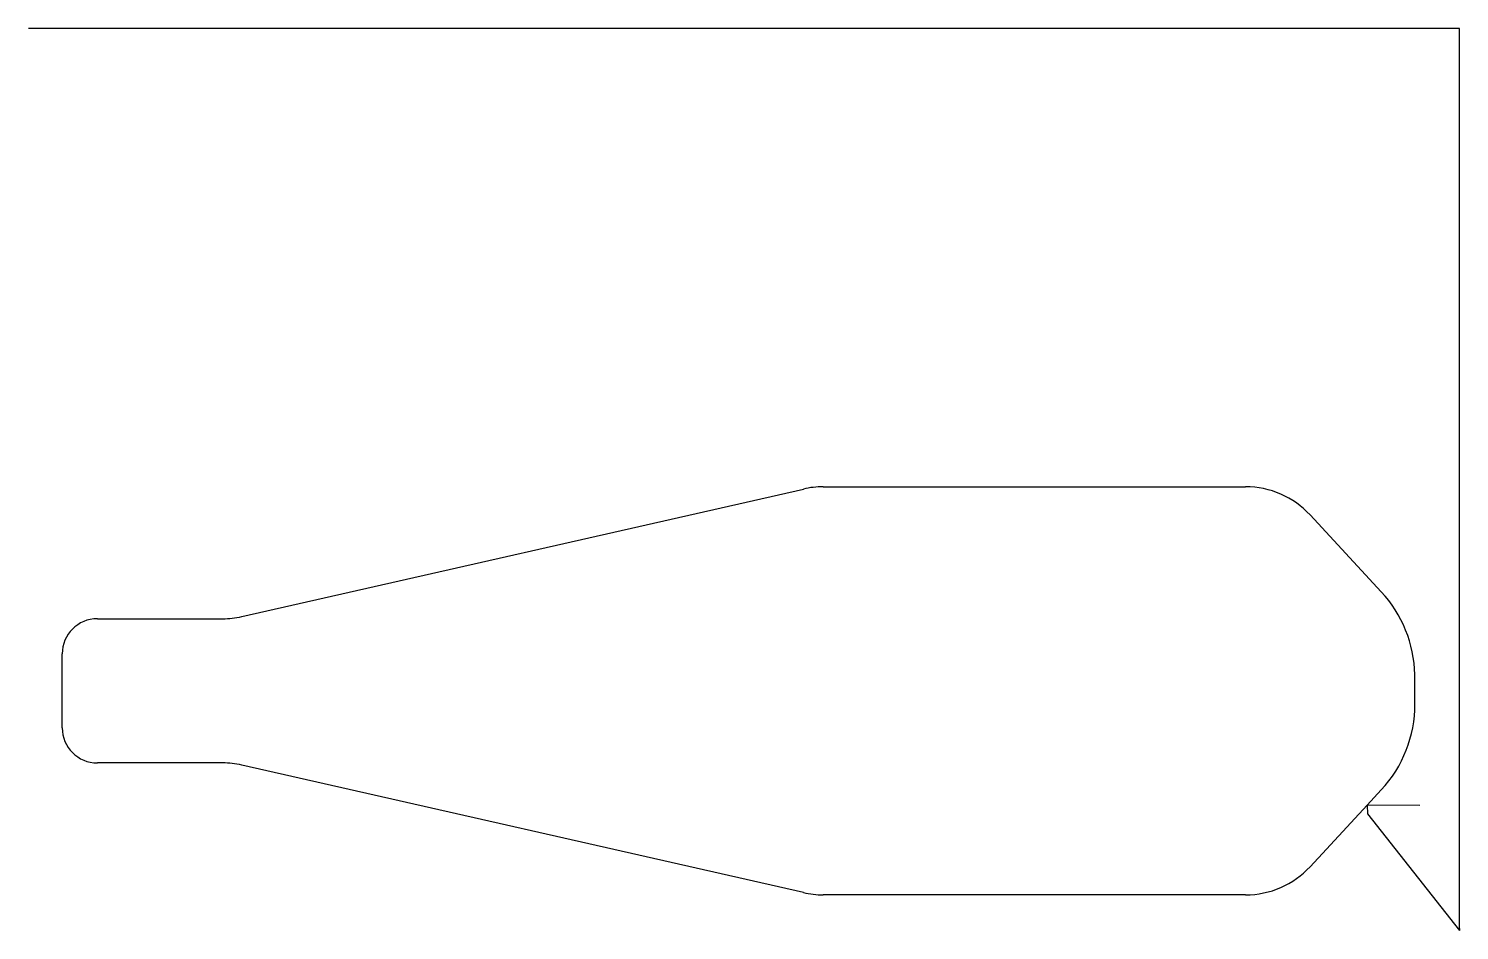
# Model space of a CAD drawing. Header units: metres. Extents: x 744 to 1557, y 0 to 513.
import ezdxf

# ---------------------------------------------------------------- set-up
doc = ezdxf.new("R2010")
doc.units = ezdxf.units.M

msp = doc.modelspace()

# ---------------------------------------------------------------- linework, layer by layer
at = {"layer": 'TOOL_0'}
for p, q in [((745.22, 512.683), (744.22, 512.683)), ((1557.038, 512.683), (745.22, 512.683)), ((1557.038, 0.998), (1557.038, 512.683)), ((1195.642, 252.201), (1435.566, 252.201)), ((865.28, 178.42), (1184.339, 250.933)), ((1472.252, 236.173), (1512.677, 192.518)), ((783.281, 177.202), (854.421, 177.202)), ((763.281, 115.202), (763.281, 157.202)), ((854.421, 95.202), (783.281, 95.202)), ((1184.338, 21.471), (865.28, 93.984)), ((1512.677, 79.884), (1504.672, 71.239)), ((1504.67, 71.241), (1472.251, 36.231)), ((1534.491, 71.024), (1504.67, 71.241)), ((1504.672, 71.239), (1504.782, 66.195)), ((1504.782, 66.195), (1557.038, -0.002)), ((1435.564, 20.203), (1195.641, 20.203)), ((1557.038, -0.002), (1557.038, 0.998)), ((1557.038, 0.998), (1557.038, -0.002)), ((1557.038, -0.002), (1557.038, 0.998)), ((1557.038, -0.002), (1557.038, -0.002))]:
    msp.add_line(p, q, dxfattribs=at)
for centre, radius, start, end in [((1195.642, 201.201), 51, 90, 102.804565), ((1435.566, 202.201), 50, 42.800329, 90), ((1459.962, 143.74), 71.82, 1.358725, 42.778562), ((783.281, 157.202), 20, 90, 180), ((854.421, 226.202), 49, 270, 282.803644), ((811.726, 136.201), 720.095, 359.397906, 0.735378), ((1460.032, 128.634), 71.75, 317.199885, 0), ((783.281, 115.202), 20, 180, 270), ((854.421, 46.202), 49, 77.196356, 90), ((1435.565, 70.203), 50, 269.998854, 317.199671), ((1195.641, 71.203), 51, 257.195435, 270)]:
    msp.add_arc(centre, radius, start, end, dxfattribs=at)

doc.saveas('drawing.dxf')
